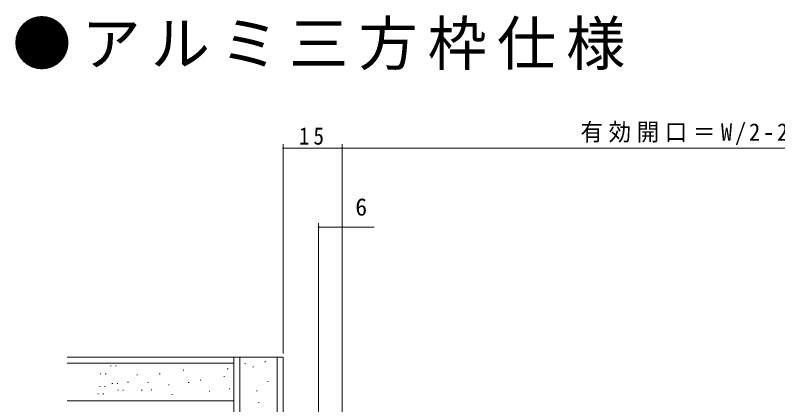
# Model space of a CAD drawing. Units: millimetres, scale not verified. Extents: x -495 to 495, y -796 to 796.
# Drawn here: x -96.7 to 96.7, y 186.7 to 285.4 of the extents above; entities that cross this region are included whole.
import ezdxf
from ezdxf.enums import TextEntityAlignment as Align

# ---------------------------------------------------------------- set-up
doc = ezdxf.new("R2010")
doc.units = ezdxf.units.MM
doc.header["$LTSCALE"] = 4
doc.layers.add('0-1_USER1', color=7, linetype='Continuous')
doc.layers.add('0-3_YKK_D', color=6, linetype='Continuous', lineweight=18)
doc.layers.add('0-7_YSS_K', color=3, linetype='Continuous', lineweight=18)
doc.styles.add('ＭＳ ゴシック', font='')
doc.styles.get('ＭＳ ゴシック').set_extended_font_data('MS Gothic')

msp = doc.modelspace()

# ---------------------------------------------------------------- linework, layer by layer
at = {"layer": '0-3_YKK_D'}
for p, q in [((-28.75, 199.714), (-28.75, 252.714)), ((-13.75, 251.714), (-28.75, 251.714)), ((-13.75, 141.214), (-13.75, 252.714)), ((-13.75, 145.214), (-13.75, 252.714)), ((-13.75, 251.714), (158.25, 251.714)), ((-19.75, 139.914), (-19.75, 232.714)), ((-13.75, 205.714), (-13.75, 232.714)), ((-19.75, 231.714), (-13.75, 231.714)), ((-13.75, 231.714), (-5.65, 231.714))]:
    msp.add_line(p, q, dxfattribs=at)
for centre, start, end in [((-28.75, 251.714), 0, 180), ((-28.75, 251.714), 180, 0), ((-13.75, 251.714), 0, 180), ((-13.75, 251.714), 0, 180), ((-13.75, 251.714), 180, 0), ((-13.75, 251.714), 180, 0), ((-19.75, 231.714), 0, 180), ((-19.75, 231.714), 180, 0), ((-13.75, 231.714), 0, 180), ((-13.75, 231.714), 180, 0)]:
    msp.add_arc(centre, 0.106, start, end, dxfattribs=at)
at = {"layer": '0-7_YSS_K', "color": 7, "lineweight": 9}
for p, q in [((-41.25, 198.714), (-83.529, 198.714)), ((-41.25, 198.714), (-28.75, 198.714)), ((-41.25, 198.714), (-41.25, 68.714)), ((-41.25, 198.714), (-41.25, 186.214)), ((-28.75, 198.714), (-28.75, 68.714))]:
    msp.add_line(p, q, dxfattribs=at)
at = {"layer": '0-7_YSS_K'}
for p, q in [((-39.75, 198.714), (-39.75, 68.714)), ((-38.348, 197.058), (-38.348, 197.258)), ((-33.302, 197.504), (-33.302, 197.704)), ((-30.25, 198.714), (-30.25, 68.714)), ((-41.25, 197.214), (-83.529, 197.214)), ((-72.564, 196.541), (-72.364, 196.541)), ((-71.267, 196.541), (-71.067, 196.541)), ((-54.121, 195.413), (-53.921, 195.413)), ((-42.906, 195.812), (-42.706, 195.812)), ((-36.353, 196.177), (-36.353, 196.377)), ((-75.151, 194.485), (-74.951, 194.485)), ((-73.854, 194.485), (-73.654, 194.485)), ((-65.863, 194.286), (-65.663, 194.286)), ((-60.158, 194.485), (-59.958, 194.485)), ((-43.786, 193.817), (-43.586, 193.817)), ((-30.25, 193.325), (-30.25, 193.525)), ((-72.166, 192.096), (-71.966, 192.096)), ((-70.869, 192.096), (-70.669, 192.096)), ((-68.185, 192.428), (-67.985, 192.428)), ((-63.077, 192.362), (-62.877, 192.362)), ((-57.836, 191.698), (-57.636, 191.698)), ((-52.794, 192.362), (-52.594, 192.362)), ((-49.823, 192.888), (-49.623, 192.888)), ((-32.638, 192.462), (-32.638, 192.662)), ((-75.35, 191.3), (-75.15, 191.3)), ((-74.053, 191.3), (-73.853, 191.3)), ((-70.706, 190.371), (-70.506, 190.371)), ((-69.409, 190.371), (-69.209, 190.371)), ((-64.736, 190.371), (-64.536, 190.371)), ((-62.215, 190.438), (-62.015, 190.438)), ((-47.502, 190.102), (-47.302, 190.102)), ((-42.46, 190.765), (-42.26, 190.765)), ((-35.425, 190.14), (-35.425, 190.34)), ((-41.25, 187.714), (-83.529, 187.714)), ((-75.748, 189.443), (-75.548, 189.443)), ((-74.451, 189.443), (-74.251, 189.443)), ((-56.974, 189.31), (-56.774, 189.31)), ((-46.639, 187.714), (-46.439, 187.714)), ((-34.898, 187.17), (-34.898, 187.37))]:
    msp.add_line(p, q, dxfattribs=at)

# ---------------------------------------------------------------- texts
at = {"layer": '0-1_USER1', "insert": (-97.433, 271.493), "char_height": 11, "attachment_point": 7, "style": 'ＭＳ ゴシック'}
msp.add_mtext('\\T1.17;●アルミ三方枠仕様', dxfattribs=at)
at = {"layer": '0-3_YKK_D', "color": 7, "style": 'ＭＳ ゴシック'}
msp.add_text('6', height=4.399, dxfattribs=at).set_placement((-10.45, 233.314), align=Align.BOTTOM_LEFT)
at = {"layer": '0-3_YKK_D', "color": 7, "char_height": 4.399, "attachment_point": 7, "style": 'ＭＳ ゴシック'}
for s, insert in [('\\T1.25;\\W0.95;有効開口＝W/2-29', (46.65, 252.547)), ('\\T1.37;\\W0.9;15', (-24.77, 252.547))]:
    msp.add_mtext(s, dxfattribs=dict(at, insert=insert))

doc.saveas('drawing.dxf')
